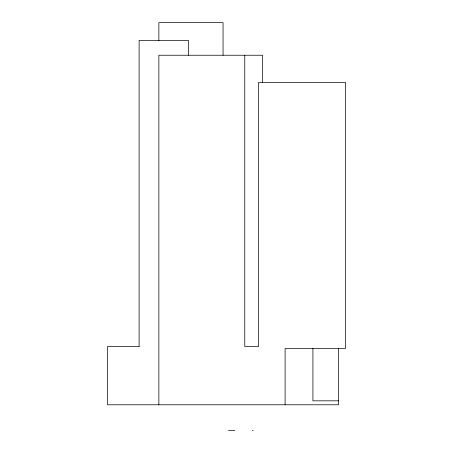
<?xml version="1.0" encoding="UTF-8"?>
<svg xmlns="http://www.w3.org/2000/svg" width="453" height="453" viewBox="0 0 453 453"><rect width="100%" height="100%" fill="white"/><g stroke="black" fill="none" stroke-linecap="round" stroke-linejoin="round"><path stroke-width="0.68" d="M139.167 346.522L107.514 346.522L107.514 404.784L338.572 404.784L338.572 348.499M338.572 400.831L312.921 400.831L312.921 348.499M228.476 430.35L234.864 430.35M252.321 430.35L253.159 430.35M285.096 404.784L285.096 348.499L345.486 348.499L345.486 82.389L258.589 82.389L258.589 346.522L244.767 346.522L244.767 55.238M262.542 82.389L262.542 55.238L158.861 55.238L158.861 404.784M223.046 55.238L223.046 22.65L158.861 22.65L158.861 40.674M188.482 55.238L188.482 40.425L139.111 40.425L139.111 346.522"/></g></svg>
